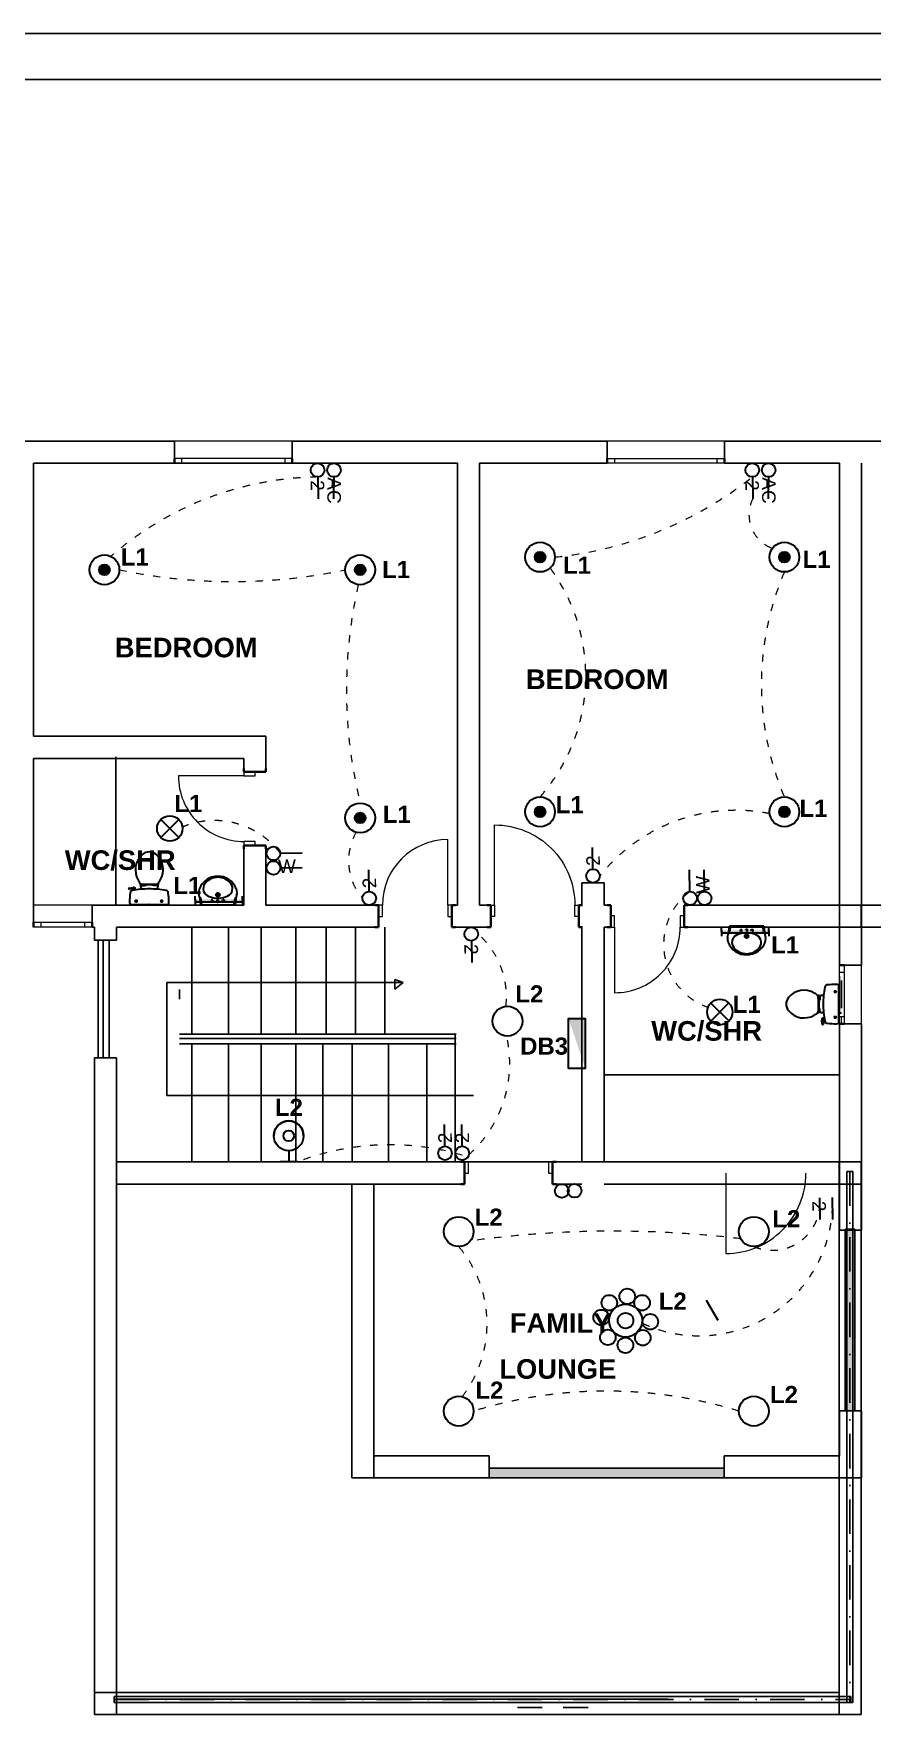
# Model space of a CAD drawing. Header units: inches. Extents: x 23 to 2032867, y 13 to 664695.
# Drawn here: x 223703 to 232277, y 297296 to 314472 of the extents above; entities that cross this region are included whole.
import ezdxf
from ezdxf.enums import TextEntityAlignment as Align

# ---------------------------------------------------------------- set-up
doc = ezdxf.new("R2010")
doc.units = ezdxf.units.IN
doc.header["$MEASUREMENT"] = 0
for name, pattern in [('DASHED1', [1, 0.3, -0.4, 0.3]), ('Dot & Dashed', [670.277762, 352.777767, -176.388884, 0, -141.111112]), ('Hidden Line', [391.222223, 282.222223, -109])]:
    doc.linetypes.add(name, pattern=pattern)
for name, color, linetype, lineweight, true_color in [('2D Drafting - General_Pen_No__62', 7, 'Continuous', 20, 0xaaaaaa), ('2D Drafting - General_Pen_No__82', 7, 'Continuous', 20, 0xaaaaaa), ('Annotation - Text_Pen_No__86', 7, 'Continuous', 20, 0x5555ff), ('ARCHICAD Doors_Pen_No__23', 7, 'Continuous', 20, 0xff6600), ('ARCHICAD Doors_Pen_No__3', 7, 'Continuous', 18, 0xff6600), ('ARCHICAD Windows_Pen_No__23', 7, 'Continuous', 20, 0xff6600), ('ARCHICAD Windows_Pen_No__3', 7, 'Continuous', 18, 0xff6600), ('Structural - Bearing_Pen_No__165', 7, 'Continuous', 13, 0x80d6ff), ('Structural - Bearing_Pen_No__87', 7, 'Continuous', 20, 0x6a6a6a), ('Structural - Bearing_Pen_No__89', 7, 'Continuous', 20, 0x71cebe)]:
    doc.layers.add(name, color=color, linetype=linetype, lineweight=lineweight, true_color=true_color)
for name, color, linetype, lineweight in [('ARCHICAD Doors_Pen_No__27', 7, 'Continuous', 35), ('ARCHICAD Windows_Pen_No__27', 7, 'Continuous', 35), ('Building', 8, 'Continuous', 18), ('Interior - Furniture _Pen_No__16', 124, 'Continuous', 20), ('Interior - Furniture _Pen_No__75', 6, 'Continuous', 20), ('Structural - Bearing_Pen_No__27', 7, 'Continuous', 35)]:
    doc.layers.add(name, color=color, linetype=linetype, lineweight=lineweight)
for name, color, linetype in [('E-inst', 3, 'Continuous'), ('E-inst.', 3, 'Continuous'), ('E-power', 1, 'Continuous'), ('LIAB', 8, 'Continuous'), ('PLOTYR', 15, 'Continuous')]:
    doc.layers.add(name, color=color, linetype=linetype)
doc.styles.add('GENERATED_STYLE_2', font='arialbd.ttf')
doc.styles.add('NEW', font='swisseb.ttf', dxfattribs={"width": 0.75})
doc.styles.add('ORIG2', font='ORIG2')

msp = doc.modelspace()

# ---------------------------------------------------------------- hatches: boundary and pattern name
at = {"layer": 'E-inst.', "lineweight": 30}
for points in [[(228825.718, 309122.341, -1), (228934.416, 309122.341, -1)], [(231323.306, 309122.341, -1), (231432.004, 309122.341, -1)], [(224372.297, 308991.94, -1), (224480.996, 308991.94, -1)], [(226986.837, 308991.94, -1), (227095.535, 308991.94, -1)], [(226986.837, 306456.531, -1), (227095.535, 306456.531, -1)], [(228825.718, 306519.466, -1), (228934.416, 306519.466, -1)], [(231323.306, 306519.466, -1), (231432.004, 306519.466, -1)]]:
    msp.add_hatch(color=256, dxfattribs=at).paths.add_polyline_path(points)
h = msp.add_hatch(color=256, dxfattribs=at)
h.dxf.hatch_style = 1
h.paths.add_polyline_path([(225837.036, 305626.591), (225837.036, 305596.255), (225352.75, 305596.255), (225352.75, 305611.423), (225352.75, 305626.591)])
h = msp.add_hatch(color=256, dxfattribs=at)
h.dxf.hatch_style = 1
h.paths.add_polyline_path([(231218.198, 305309.762), (231218.198, 305279.427), (230733.912, 305279.427), (230733.912, 305294.594), (230733.912, 305309.762)])
at = {"layer": 'E-power', "linetype": 'Continuous', "lineweight": 30}
h = msp.add_hatch(color=1, dxfattribs=at)
h.dxf.hatch_style = 1
h.paths.add_polyline_path([(229342.482, 303899.194), (229171.773, 304406.826), (229342.482, 304406.826)])
at = {"layer": 'Structural - Bearing_Pen_No__165', "linetype": 'Continuous', "lineweight": 25}
for points in [[(231999.191, 302253.724), (231999.191, 300397.502), (232099.191, 300397.502), (232099.191, 302253.724)], [(228360.493, 299713.222), (230760.493, 299713.222), (230760.493, 299813.222), (228360.493, 299813.222)]]:
    msp.add_hatch(color=8, dxfattribs=at).paths.add_polyline_path(points)

# ---------------------------------------------------------------- linework, layer by layer
at = {"color": 8, "linetype": 'Hidden Line'}
for p, q in [((232162.805, 302940.865), (231937.805, 302940.865)), ((231937.805, 302940.865), (231937.805, 302715.865)), ((232162.805, 302715.865), (232162.805, 302940.865)), ((232162.805, 302715.865), (231937.805, 302715.865)), ((231937.805, 302715.865), (231937.805, 297295.813)), ((231937.805, 302715.865), (232162.805, 302715.865)), ((232162.805, 297295.813), (232162.805, 302715.865)), ((224325.055, 297520.813), (224325.055, 297295.813)), ((224550.055, 297520.813), (224325.055, 297520.813)), ((231937.805, 297520.813), (224550.055, 297520.813)), ((224550.055, 297520.813), (224550.055, 297295.813)), ((224550.055, 297295.813), (224550.055, 297520.813)), ((231937.805, 297295.813), (231937.805, 297520.813)), ((224325.055, 297295.813), (224550.055, 297295.813)), ((224550.055, 297295.813), (231937.805, 297295.813)), ((231937.805, 297295.813), (232162.805, 297295.813))]:
    msp.add_line(p, q, dxfattribs=at)
at = {"layer": '2D Drafting - General_Pen_No__62', "color": 8, "linetype": 'Continuous', "lineweight": 25}
for p, q in [((225066.265, 303619.327), (225066.265, 304773.645)), ((225066.265, 304773.645), (227480.174, 304773.645)), ((227480.174, 304773.645), (227395.5, 304807.152)), ((227395.5, 304807.152), (227395.5, 304708.078)), ((227395.5, 304708.078), (227480.174, 304773.645)), ((228199.25, 303619.327), (225066.265, 303619.327))]:
    msp.add_line(p, q, dxfattribs=at)
at = {"layer": '2D Drafting - General_Pen_No__82', "color": 8, "linetype": 'Continuous', "lineweight": 25}
for p, q in [((225320.7, 304251.509), (225320.7, 305340.719)), ((225320.7, 304251.509), (225320.7, 305340.719)), ((225696.604, 304251.509), (225696.604, 305340.719)), ((225696.604, 304251.509), (225696.604, 305340.719)), ((226029.618, 304251.509), (226029.618, 305340.719)), ((226029.618, 304251.509), (226029.618, 305340.719)), ((226381.771, 304251.509), (226381.771, 305340.719)), ((226381.771, 304251.509), (226381.771, 305340.719)), ((226692.291, 304251.509), (226692.291, 305340.719)), ((226692.291, 304251.509), (226692.291, 305340.719)), ((226992.291, 304251.509), (226992.291, 305340.719)), ((226992.291, 304251.509), (226992.291, 305340.719)), ((227292.291, 304251.509), (227292.291, 305340.719)), ((227292.291, 304251.509), (227292.291, 305340.719)), ((224362.435, 305203.67), (224362.435, 304011.097)), ((224362.435, 305203.67), (224362.435, 304011.097)), ((224412.889, 305203.67), (224412.889, 304011.097)), ((224412.889, 305203.67), (224412.889, 304011.097)), ((224474.151, 305209.606), (224474.151, 304002.545)), ((224474.151, 305209.606), (224474.151, 304002.545)), ((225194.556, 304604.356), (225194.556, 304704.729)), ((225194.556, 304604.356), (225194.556, 304704.729)), ((225194.556, 304247.957), (228023.205, 304247.957)), ((225194.556, 304247.957), (228023.205, 304247.957)), ((225194.556, 304203.347), (228022.328, 304203.347)), ((225194.556, 304203.347), (228022.328, 304203.347)), ((228010.925, 304251.509), (228010.925, 302940.865)), ((228010.925, 304251.509), (228010.925, 302940.865)), ((225194.556, 304147.584), (228023.205, 304147.584)), ((225194.556, 304147.584), (228023.205, 304147.584)), ((225320.7, 302940.865), (225320.7, 304151.135)), ((225320.7, 302940.865), (225320.7, 304151.135)), ((225696.604, 302940.865), (225696.604, 304151.135)), ((225696.604, 302940.865), (225696.604, 304151.135)), ((226029.618, 302940.865), (226029.618, 304151.135)), ((226029.618, 302940.865), (226029.618, 304151.135)), ((226381.771, 302940.865), (226381.771, 304151.135)), ((226381.771, 302940.865), (226381.771, 304151.135)), ((226658.616, 302940.865), (226658.616, 304151.135)), ((226658.616, 302940.865), (226658.616, 304151.135)), ((226958.616, 302940.865), (226958.616, 304151.135)), ((226958.616, 302940.865), (226958.616, 304151.135)), ((227332.408, 302940.865), (227332.408, 304151.135)), ((227332.408, 302940.865), (227332.408, 304151.135)), ((227721.191, 302940.865), (227721.191, 304151.135)), ((227721.191, 302940.865), (227721.191, 304151.135))]:
    msp.add_line(p, q, dxfattribs=at)
at = {"layer": 'ARCHICAD Doors_Pen_No__23', "color": 8, "linetype": 'Continuous'}
for p, q in [((225852.79, 306926.408), (225852.79, 306886.408)), ((225967.79, 306926.408), (225852.79, 306926.408)), ((225852.79, 306886.408), (225967.79, 306886.408)), ((225967.79, 306886.408), (225967.79, 306926.408)), ((225967.79, 306216.408), (225852.79, 306216.408)), ((225852.79, 306216.408), (225852.79, 306176.408)), ((225852.79, 306176.408), (225967.79, 306176.408)), ((225967.79, 306176.408), (225967.79, 306216.408)), ((227268.333, 305565.509), (227228.333, 305565.509)), ((227228.333, 305565.509), (227228.333, 305450.509)), ((227268.333, 305450.509), (227268.333, 305565.509)), ((227978.333, 305565.509), (227938.333, 305565.509)), ((227938.333, 305565.509), (227938.333, 305450.509)), ((227978.333, 305450.509), (227978.333, 305565.509)), ((228375.615, 305565.509), (228415.615, 305565.509)), ((228375.615, 305450.509), (228375.615, 305565.509)), ((228415.615, 305565.509), (228415.615, 305450.509)), ((229235.615, 305450.509), (229235.615, 305565.509)), ((229235.615, 305565.509), (229275.615, 305565.509)), ((229275.615, 305565.509), (229275.615, 305450.509)), ((227228.333, 305450.509), (227268.333, 305450.509)), ((227938.333, 305450.509), (227978.333, 305450.509)), ((228415.615, 305450.509), (228375.615, 305450.509)), ((229275.615, 305450.509), (229235.615, 305450.509)), ((229642.373, 305455.509), (229602.373, 305455.509)), ((229602.373, 305455.509), (229602.373, 305340.509)), ((229642.373, 305340.509), (229642.373, 305455.509)), ((230352.373, 305455.509), (230312.373, 305455.509)), ((230312.373, 305455.509), (230312.373, 305340.509)), ((230352.373, 305340.509), (230352.373, 305455.509)), ((229602.373, 305340.509), (229642.373, 305340.509)), ((230312.373, 305340.509), (230352.373, 305340.509)), ((228147.378, 302940.865), (228107.378, 302940.865)), ((228107.378, 302940.865), (228107.378, 302825.865)), ((228107.378, 302825.865), (228147.378, 302825.865)), ((228147.378, 302825.865), (228147.378, 302940.865)), ((229007.378, 302940.865), (228967.378, 302940.865)), ((228967.378, 302940.865), (228967.378, 302825.865)), ((228967.378, 302825.865), (229007.378, 302825.865)), ((229007.378, 302825.865), (229007.378, 302940.865))]:
    msp.add_line(p, q, dxfattribs=at)
at = {"layer": 'ARCHICAD Doors_Pen_No__27', "color": 8, "linetype": 'Continuous'}
for p, q in [((225852.79, 306926.408), (225852.79, 306963.408)), ((226077.79, 306926.408), (226077.79, 306963.408)), ((225852.79, 306926.408), (225967.79, 306926.408)), ((225967.79, 306926.408), (226077.79, 306926.408)), ((225852.79, 306176.408), (225967.79, 306176.408)), ((225852.79, 306176.408), (225852.79, 306139.408)), ((225967.79, 306176.408), (226077.79, 306176.408)), ((226077.79, 306176.408), (226077.79, 306139.408)), ((227228.333, 305565.509), (227191.333, 305565.509)), ((227228.333, 305565.509), (227228.333, 305450.509)), ((227978.333, 305565.509), (227978.333, 305450.509)), ((227978.333, 305565.509), (228015.333, 305565.509)), ((228375.615, 305565.509), (228338.615, 305565.509)), ((228375.615, 305565.509), (228375.615, 305450.509)), ((229275.615, 305565.509), (229275.615, 305450.509)), ((229275.615, 305565.509), (229312.615, 305565.509)), ((229602.373, 305565.509), (229565.373, 305565.509)), ((229602.373, 305455.509), (229602.373, 305565.509)), ((230352.373, 305455.509), (230352.373, 305565.509)), ((230352.373, 305565.509), (230389.373, 305565.509)), ((227228.333, 305450.509), (227228.333, 305340.509)), ((227978.333, 305450.509), (227978.333, 305340.509)), ((228375.615, 305450.509), (228375.615, 305340.509)), ((229275.615, 305450.509), (229275.615, 305340.509)), ((229602.373, 305340.509), (229602.373, 305455.509)), ((230352.373, 305340.509), (230352.373, 305455.509)), ((227228.333, 305340.509), (227191.333, 305340.509)), ((227978.333, 305340.509), (228015.333, 305340.509)), ((228375.615, 305340.509), (228338.615, 305340.509)), ((229275.615, 305340.509), (229312.615, 305340.509)), ((229602.373, 305340.509), (229565.373, 305340.509)), ((230352.373, 305340.509), (230389.373, 305340.509)), ((228107.378, 302940.865), (228070.378, 302940.865)), ((228107.378, 302940.865), (228107.378, 302825.865)), ((228107.378, 302825.865), (228107.378, 302715.865)), ((229007.378, 302940.865), (229007.378, 302825.865)), ((229007.378, 302940.865), (229044.378, 302940.865)), ((229007.378, 302825.865), (229007.378, 302715.865)), ((228107.378, 302715.865), (228070.378, 302715.865)), ((229007.378, 302715.865), (229044.378, 302715.865))]:
    msp.add_line(p, q, dxfattribs=at)
at = {"layer": 'ARCHICAD Doors_Pen_No__3', "color": 8, "linetype": 'Continuous'}
for p, q in [((225852.79, 306886.408), (225182.79, 306886.408)), ((228415.615, 305565.509), (228415.615, 306385.509)), ((227938.333, 305565.509), (227938.333, 306235.509)), ((229642.373, 305340.509), (229642.373, 304670.509)), ((230778.486, 302825.865), (230778.486, 302005.865))]:
    msp.add_line(p, q, dxfattribs=at)
for centre, major_axis, start_param, end_param in [((225852.79, 306886.408), (473.762, 473.762), 2.35619449, 3.926990817), ((227938.333, 305565.509), (-473.762, 473.762), -0.785398163, 0.785398163), ((229642.373, 305340.509), (-473.762, 473.762), 2.35619449, 3.926990817), ((230778.486, 302825.865), (579.828, 579.828), 3.926990817, 5.497787144)]:
    msp.add_ellipse(centre, major_axis=major_axis, ratio=1, start_param=start_param, end_param=end_param, dxfattribs=at)
at = {"layer": 'ARCHICAD Doors_Pen_No__3', "color": 8, "linetype": 'Continuous', "extrusion": (0, 0, -1)}
msp.add_ellipse((228415.615, 305565.509), major_axis=(-579.828, 579.828), ratio=1, start_param=0.785398163, end_param=2.35619449, dxfattribs=at)
at = {"layer": 'ARCHICAD Windows_Pen_No__23', "color": 8, "linetype": 'Continuous'}
for p, q in [((225219.772, 310131.267), (225144.772, 310131.267)), ((225144.772, 310081.267), (225219.772, 310081.267)), ((225219.772, 310081.267), (225219.772, 310131.267)), ((226344.772, 310131.267), (226269.772, 310131.267)), ((226269.772, 310131.267), (226269.772, 310081.267)), ((226269.772, 310081.267), (226344.772, 310081.267)), ((229564.734, 310131.267), (229639.734, 310131.267)), ((229639.734, 310081.267), (229564.734, 310081.267)), ((229639.734, 310131.267), (229639.734, 310081.267)), ((230689.734, 310081.267), (230689.734, 310131.267)), ((230689.734, 310131.267), (230764.734, 310131.267)), ((230764.734, 310081.267), (230689.734, 310081.267)), ((223702.805, 305390.509), (223777.805, 305390.509)), ((223777.805, 305340.509), (223702.805, 305340.509)), ((223777.805, 305390.509), (223777.805, 305340.509)), ((224227.805, 305340.509), (224227.805, 305390.509)), ((224227.805, 305390.509), (224302.805, 305390.509)), ((224302.805, 305340.509), (224227.805, 305340.509)), ((231939.822, 304878.741), (231939.822, 304953.741)), ((231989.822, 304878.741), (231939.822, 304878.741)), ((231989.822, 304953.741), (231989.822, 304878.741)), ((231939.822, 304353.741), (231939.822, 304428.741)), ((231939.822, 304428.741), (231989.822, 304428.741)), ((231939.822, 304353.741), (231939.822, 304428.741)), ((231962.072, 304353.741), (231962.072, 304428.741)), ((231989.822, 304428.741), (231989.822, 304353.741))]:
    msp.add_line(p, q, dxfattribs=at)
at = {"layer": 'ARCHICAD Windows_Pen_No__27', "color": 8, "linetype": 'Continuous'}
for p, q in [((225144.772, 310081.267), (225144.772, 310131.267)), ((226344.772, 310081.267), (226344.772, 310131.267)), ((229564.734, 310081.267), (229564.734, 310131.267)), ((230764.734, 310081.267), (230764.734, 310131.267)), ((223702.805, 305340.509), (223702.805, 305390.509)), ((224302.805, 305340.509), (224302.805, 305390.509)), ((231939.822, 304953.741), (231989.822, 304953.741)), ((231939.822, 304353.741), (231989.822, 304353.741))]:
    msp.add_line(p, q, dxfattribs=at)
at = {"layer": 'ARCHICAD Windows_Pen_No__3', "color": 8, "linetype": 'Continuous'}
for p, q in [((226344.772, 310306.267), (225144.772, 310306.267)), ((230764.734, 310306.267), (229564.734, 310306.267)), ((226344.772, 310081.267), (225144.772, 310081.267)), ((226269.772, 310131.267), (225219.772, 310131.267)), ((225219.772, 310081.267), (226269.772, 310081.267)), ((230764.734, 310081.267), (229564.734, 310081.267)), ((229639.734, 310131.267), (230689.734, 310131.267)), ((230689.734, 310081.267), (229639.734, 310081.267)), ((224302.805, 305565.509), (223702.805, 305565.509)), ((224302.805, 305340.509), (223702.805, 305340.509)), ((223777.805, 305390.509), (224227.805, 305390.509)), ((224227.805, 305340.509), (223777.805, 305340.509)), ((231939.822, 304353.741), (231939.822, 304953.741)), ((231939.822, 304428.741), (231939.822, 304878.741)), ((231989.822, 304878.741), (231989.822, 304428.741)), ((232164.822, 304353.741), (232164.822, 304953.741))]:
    msp.add_line(p, q, dxfattribs=at)
at = {"layer": 'Building', "linetype": 'Continuous', "lineweight": 30, "ltscale": 1000}
for p, q in [((224680.482, 305740.354), (224720.884, 305746.376)), ((224798.431, 305751.366), (224798.431, 305727.582)), ((224806.205, 305781.876), (224806.205, 305766.711)), ((224806.205, 305766.711), (224840.289, 305766.711)), ((224832.497, 305766.711), (224832.497, 305779.734)), ((224840.289, 305766.711), (224840.289, 305779.285)), ((224840.289, 305770.839), (224857.291, 305770.839)), ((224912.379, 305774.579), (224857.291, 305774.579)), ((224857.291, 305770.839), (224857.291, 305774.579)), ((224912.379, 305770.839), (224912.379, 305774.579)), ((224929.38, 305770.839), (224912.379, 305770.839)), ((224929.38, 305766.711), (224929.38, 305780.141)), ((224963.465, 305766.711), (224929.38, 305766.711)), ((224937.173, 305766.711), (224937.173, 305780.741)), ((224963.465, 305783.394), (224963.465, 305766.711)), ((224971.238, 305727.582), (224971.238, 305751.366)), ((224678.683, 305730.558), (224677.307, 305735.444)), ((224712.028, 305731.439), (224682.923, 305727.75)), ((224691.445, 305571.842), (225078.225, 305571.842)), ((224720.633, 305725.314), (224722.309, 305717.35)), ((224743.306, 305729.592), (224720.82, 305724.423)), ((224745.708, 305721.175), (224742.489, 305732.455)), ((225410.782, 305570.069), (225762.555, 305570.069)), ((225410.782, 305570.069, -1683.122), (225762.555, 305570.069, -1683.122)), ((225420.896, 305570.069), (225419.02, 305592.416)), ((225420.896, 305570.069, -1683.122), (225419.02, 305592.416, -1683.122)), ((225752.441, 305570.069), (225754.316, 305592.416)), ((225752.441, 305570.069, -1683.122), (225754.316, 305592.416, -1683.122)), ((231166.84, 305349.351), (230815.067, 305349.351)), ((231166.84, 305349.351, -1683.122), (230815.067, 305349.351, -1683.122)), ((230825.181, 305349.351), (230823.305, 305327.004)), ((230825.181, 305349.351, -1683.122), (230823.305, 305327.004, -1683.122)), ((231156.726, 305349.351), (231158.601, 305327.004)), ((231156.726, 305349.351, -1683.122), (231158.601, 305327.004, -1683.122)), ((231933.489, 304361.065), (231933.489, 304747.846)), ((231721.937, 304633.085), (231738.62, 304633.085)), ((231738.62, 304606.793), (231724.59, 304606.793)), ((231738.62, 304599.001), (231725.19, 304599.001)), ((231734.492, 304581.999), (231730.752, 304581.999)), ((231730.752, 304581.999), (231730.752, 304526.912)), ((231734.492, 304599.001), (231734.492, 304581.999)), ((231738.62, 304633.085), (231738.62, 304599.001)), ((231777.749, 304640.859), (231753.965, 304640.859)), ((231723.456, 304475.826), (231738.62, 304475.826)), ((231738.62, 304502.118), (231725.597, 304502.118)), ((231738.62, 304509.91), (231726.046, 304509.91)), ((231734.492, 304526.912), (231730.752, 304526.912)), ((231734.492, 304509.91), (231734.492, 304526.912)), ((231738.62, 304475.826), (231738.62, 304509.91)), ((231753.965, 304468.052), (231777.749, 304468.052)), ((231764.977, 304350.103), (231758.955, 304390.505)), ((231784.156, 304415.328), (231772.877, 304412.11)), ((231773.892, 304381.649), (231777.581, 304352.544)), ((231775.739, 304412.927), (231780.908, 304390.441)), ((231780.017, 304390.253), (231787.981, 304391.93)), ((231774.773, 304348.304), (231769.887, 304346.927))]:
    msp.add_line(p, q, dxfattribs=at)
at = {"layer": 'Building', "linetype": 'Continuous', "lineweight": 30, "ltscale": 50}
for p, q in [((224734.158, 305606.907), (224765.901, 305606.907)), ((224750.029, 305622.779), (224750.029, 305591.035)), ((224995.839, 305606.907), (225027.857, 305606.907)), ((225011.848, 305622.916), (225011.848, 305590.898)), ((225613.017, 305670.951), (225560.319, 305670.951)), ((225613.017, 305670.951, -1683.122), (225560.319, 305670.951, -1683.122)), ((225586.668, 305643.686), (225586.668, 305697.887)), ((225586.668, 305643.686, -1683.122), (225586.668, 305697.887, -1683.122)), ((230964.605, 305248.469), (231017.302, 305248.469)), ((230964.605, 305248.469, -1683.122), (231017.302, 305248.469, -1683.122)), ((230990.953, 305275.734), (230990.953, 305221.533)), ((230990.953, 305275.734, -1683.122), (230990.953, 305221.533, -1683.122)), ((231882.415, 304681.469), (231914.433, 304681.469)), ((231898.424, 304665.46), (231898.424, 304697.478)), ((231882.552, 304419.65), (231914.296, 304419.65)), ((231898.424, 304403.778), (231898.424, 304435.522))]:
    msp.add_line(p, q, dxfattribs=at)
at = {"layer": 'Building', "linetype": 'Continuous', "ltscale": 200}
for p, q in [((224891.168, 305565.509), (224878.501, 305578.176)), ((224878.501, 305578.176), (224878.501, 305565.509)), ((224878.501, 305565.509), (224891.168, 305578.176)), ((224891.168, 305578.176), (224891.168, 305565.509)), ((231927.155, 304560.789), (231939.822, 304560.789)), ((231939.822, 304560.789), (231927.155, 304548.122)), ((231939.822, 304548.122), (231927.155, 304560.789)), ((231927.155, 304548.122), (231939.822, 304548.122))]:
    msp.add_line(p, q, dxfattribs=at)
at = {"layer": 'Building', "linetype": 'DASHED1', "lineweight": 30, "ltscale": 50}
for p, q in [((225512.874, 305613.754), (225548.254, 305613.754)), ((225512.874, 305613.754, -1683.122), (225548.254, 305613.754, -1683.122)), ((225530.564, 305596.712), (225530.564, 305631.636)), ((225530.564, 305596.712, -1683.122), (225530.564, 305631.636, -1683.122)), ((225568.978, 305609.342), (225604.359, 305609.342)), ((225568.978, 305609.342, -1683.122), (225604.359, 305609.342, -1683.122)), ((225586.668, 305592.299), (225586.668, 305627.224)), ((225586.668, 305592.299, -1683.122), (225586.668, 305627.224, -1683.122)), ((225660.463, 305613.754), (225625.082, 305613.754)), ((225660.463, 305613.754, -1683.122), (225625.082, 305613.754, -1683.122)), ((225642.772, 305596.712), (225642.772, 305631.636)), ((225642.772, 305596.712, -1683.122), (225642.772, 305631.636, -1683.122)), ((230917.159, 305305.666), (230952.54, 305305.666)), ((230917.159, 305305.666, -1683.122), (230952.54, 305305.666, -1683.122)), ((230934.849, 305322.709), (230934.849, 305287.784)), ((230934.849, 305322.709, -1683.122), (230934.849, 305287.784, -1683.122)), ((231008.644, 305310.078), (230973.263, 305310.078)), ((231008.644, 305310.078, -1683.122), (230973.263, 305310.078, -1683.122)), ((230990.953, 305327.121), (230990.953, 305292.196)), ((230990.953, 305327.121, -1683.122), (230990.953, 305292.196, -1683.122)), ((231064.748, 305305.666), (231029.367, 305305.666)), ((231064.748, 305305.666, -1683.122), (231029.367, 305305.666, -1683.122)), ((231047.057, 305322.709), (231047.057, 305287.784)), ((231047.057, 305322.709, -1683.122), (231047.057, 305287.784, -1683.122))]:
    msp.add_line(p, q, dxfattribs=at)
at = {"layer": 'Building', "linetype": 'Continuous', "lineweight": 30, "ltscale": 200}
for p, q in [((225591.229, 305565.509), (225582.108, 305574.629)), ((225582.108, 305574.629), (225582.108, 305565.509)), ((225582.108, 305565.509), (225591.229, 305574.629)), ((225591.229, 305565.509, -1683.122), (225582.108, 305574.629, -1683.122)), ((225582.108, 305574.629, -1683.122), (225582.108, 305565.509, -1683.122)), ((225582.108, 305565.509, -1683.122), (225591.229, 305574.629, -1683.122)), ((225591.229, 305574.629), (225591.229, 305565.509)), ((225591.229, 305574.629, -1683.122), (225591.229, 305565.509, -1683.122)), ((230986.393, 305344.791), (230986.393, 305353.911)), ((230986.393, 305353.911), (230995.513, 305344.791)), ((230995.513, 305353.911), (230986.393, 305344.791)), ((230986.393, 305344.791, -1683.122), (230986.393, 305353.911, -1683.122)), ((230986.393, 305353.911, -1683.122), (230995.513, 305344.791, -1683.122)), ((230995.513, 305353.911, -1683.122), (230986.393, 305344.791, -1683.122)), ((230995.513, 305344.791), (230995.513, 305353.911)), ((230995.513, 305344.791, -1683.122), (230995.513, 305353.911, -1683.122))]:
    msp.add_line(p, q, dxfattribs=at)
at = {"layer": 'Building', "linetype": 'Continuous', "lineweight": 30, "ltscale": 50}
for centre in [(224750.029, 305606.907), (225011.848, 305606.907), (231898.424, 304681.469), (231898.424, 304419.65)]:
    msp.add_circle(centre, 9.351, dxfattribs=at)
at = {"layer": 'Building', "linetype": 'DASHED1', "lineweight": 30, "ltscale": 50}
for centre in [(225530.564, 305613.754), (225530.564, 305613.754, -1683.122), (225586.668, 305609.342), (225586.668, 305609.342, -1683.122), (225642.772, 305613.754), (225642.772, 305613.754, -1683.122), (230934.849, 305305.666), (230934.849, 305305.666, -1683.122), (230990.953, 305310.078), (230990.953, 305310.078, -1683.122), (231047.057, 305305.666), (231047.057, 305305.666, -1683.122)]:
    msp.add_circle(centre, 9.504, dxfattribs=at)
at = {"layer": 'Building', "linetype": 'Continuous', "lineweight": 30, "ltscale": 1000}
for centre, radius in [((225586.668, 305670.951), 18.608), ((225586.668, 305670.951, -1683.122), 18.608), ((225586.668, 305670.951), 10.99), ((225586.668, 305670.951, -1683.122), 10.99), ((230990.953, 305248.469), 18.608), ((230990.953, 305248.469, -1683.122), 18.608), ((230990.953, 305248.469), 10.99), ((230990.953, 305248.469, -1683.122), 10.99)]:
    msp.add_circle(centre, radius, dxfattribs=at)
for centre, radius, start, end in [((224947.534, 305927.217), 204.567, 129.1208282, 211.0923054), ((224884.835, 306004.311), 105.195, 50.8791806, 129.1208282), ((224822.135, 305927.217), 204.567, 328.9077103, 50.8791806), ((224681.056, 305736.501), 3.896, 98.4778948, 195.7397884), ((224723.756, 305727.109), 19.481, 15.9271971, 98.4778948), ((225072.631, 306002.657), 350.65, 211.0923054, 213.8429316), ((224697.865, 305751.366), 100.566, 0.0000019, 33.8429404), ((224807.811, 305797.377), 15.584, 217.7817379, 264.3005444), ((224877.911, 306499.75), 721.447, 264.3005444, 276.9358206), ((224963.149, 305799.053), 15.584, 276.9358105, 322.5800182), ((225071.804, 305751.366), 100.566, 146.1570684, 180), ((224697.039, 306002.657), 350.65, 326.1570702, 328.9077103), ((225494.901, 305696.629), 103.901, 157.5093438, 189.5474663), ((225494.901, 305696.629, -1683.122), 103.901, 157.5093438, 189.5474663), ((225586.673, 305658.823), 203.147, 22.4424723, 158.1531127), ((225586.673, 305658.823, -1683.122), 203.147, 22.4424723, 158.1531127), ((225512.407, 305686.061), 124.156, 155.8931025, 156.0931451), ((225512.407, 305686.061, -1683.122), 124.156, 155.8931025, 156.0931451), ((225520.6, 305734.974), 83.628, 141.6817737, 253.2461383), ((225520.6, 305734.974, -1683.122), 83.628, 141.6817737, 253.2461383), ((225586.668, 305681.941), 168.347, 38.53754, 141.4625075), ((225586.668, 305681.941, -1683.122), 168.347, 38.53754, 141.4625075), ((225653.692, 305735.326), 82.661, 295.2174734, 38.537704), ((225653.692, 305735.326, -1683.122), 82.661, 295.2174734, 38.537704), ((225678.435, 305696.629), 103.901, 350.4525984, 22.4906661), ((225678.435, 305696.629, -1683.122), 103.901, 350.4525984, 22.4906661), ((224682.433, 305731.615), 3.896, 195.7397884, 277.2238087), ((224718.01, 305592.77), 33.819, 178.9808265, 218.2302081), ((225580.303, 305593.371), 896.106, 173.6508475, 180), ((224715.651, 305689.581), 26.118, 100.7270761, 173.6508475), ((224884.835, 304796.515), 935.068, 95.3019114, 100.7270761), ((224713.008, 305723.709), 7.792, 11.8886154, 97.22379), ((224884.655, 304798.455), 933.119, 84.6980974, 95.3019114), ((224884.835, 304796.515), 935.068, 79.2903908, 84.6980974), ((225053.676, 305689.264), 26.494, 6.330877, 79.2903908), ((225051.66, 305592.77), 33.819, 321.7697938, 1.0191617), ((224189.366, 305593.371), 896.106, 0.0000019, 6.330877), ((224828.532, 305528.582), 583.726, 4.075602, 14.9730049), ((224828.532, 305528.582, -1683.122), 583.726, 4.075602, 14.9730049), ((225315.119, 305592.416), 103.901, 0.0000006, 30.0992783), ((225315.119, 305592.416, -1683.122), 103.901, 0.0000006, 30.0992783), ((225586.315, 305875.301), 238.006, 247.8276538, 295.5349405), ((225586.315, 305875.301, -1683.122), 238.006, 247.8276538, 295.5349405), ((225858.218, 305592.416), 103.901, 149.9007316, 180.0000094), ((225858.218, 305592.416, -1683.122), 103.901, 149.9007316, 180.0000094), ((226344.805, 305528.582), 583.726, 165.0270052, 175.9244355), ((226344.805, 305528.582, -1683.122), 583.726, 165.0270052, 175.9244355), ((230899.186, 305222.791), 103.901, 170.4525984, 202.4906661), ((230899.186, 305222.791, -1683.122), 103.901, 170.4525984, 202.4906661), ((230232.817, 305390.838), 583.726, 345.0270052, 355.9244355), ((230232.817, 305390.838, -1683.122), 583.726, 345.0270052, 355.9244355), ((230719.404, 305327.004), 103.901, 329.9007316, 0.0000094), ((230719.404, 305327.004, -1683.122), 103.901, 329.9007316, 0.0000094), ((230923.929, 305184.094), 82.661, 115.2174734, 218.537704), ((230923.929, 305184.094, -1683.122), 82.661, 115.2174734, 218.537704), ((230991.306, 305044.119), 238.006, 67.8276538, 115.5349405), ((230991.306, 305044.119, -1683.122), 238.006, 67.8276538, 115.5349405), ((231057.022, 305184.446), 83.628, 321.6817737, 73.2461383), ((231057.022, 305184.446, -1683.122), 83.628, 321.6817737, 73.2461383), ((231262.502, 305327.004), 103.901, 180.0000006, 210.0992783), ((231262.502, 305327.004, -1683.122), 103.901, 180.0000006, 210.0992783), ((231749.09, 305390.838), 583.726, 184.075602, 194.9730049), ((231749.09, 305390.838, -1683.122), 583.726, 184.075602, 194.9730049), ((231082.72, 305222.791), 103.901, 337.5093438, 9.5474663), ((231082.72, 305222.791, -1683.122), 103.901, 337.5093438, 9.5474663), ((230990.949, 305260.597), 203.147, 202.4424723, 338.1531127), ((230990.949, 305260.597, -1683.122), 203.147, 202.4424723, 338.1531127), ((230990.953, 305237.479), 168.347, 218.53754, 321.4625075), ((230990.953, 305237.479, -1683.122), 168.347, 218.53754, 321.4625075), ((231065.215, 305233.36), 124.156, 335.8931025, 336.0931451), ((231065.215, 305233.36, -1683.122), 124.156, 335.8931025, 336.0931451), ((232708.816, 304554.455), 935.068, 169.2903908, 174.6980974), ((231816.068, 304723.297), 26.494, 96.330877, 169.2903908), ((231911.96, 303858.987), 896.106, 90.0000019, 96.330877), ((231912.561, 304721.28), 33.819, 51.7697938, 91.0191617), ((231501.02, 304554.455), 105.195, 140.8791806, 219.1208282), ((231578.114, 304491.756), 204.567, 58.9077103, 140.8791806), ((231502.674, 304366.66), 350.65, 56.1570702, 58.9077103), ((231753.965, 304741.425), 100.566, 236.1570684, 270), ((231706.278, 304632.77), 15.584, 6.9358105, 52.5800181), ((231005.581, 304547.532), 721.447, 354.3005444, 6.9358206), ((232706.876, 304554.275), 933.119, 174.6980974, 185.3019114), ((231578.114, 304617.155), 204.567, 219.1208282, 301.0923054), ((231502.674, 304742.252), 350.65, 301.0923054, 303.8429316), ((231753.965, 304367.486), 100.566, 90.0000019, 123.8429404), ((231707.954, 304477.432), 15.584, 307.7817379, 354.3005444), ((231778.222, 304393.377), 19.481, 105.9271971, 188.4778948), ((231781.622, 304382.628), 7.792, 101.8886154, 187.22379), ((232708.816, 304554.455), 935.068, 185.3019114, 190.7270761), ((231815.75, 304385.272), 26.118, 190.7270761, 263.6508475), ((231768.83, 304350.677), 3.896, 188.4778948, 285.7397884), ((231773.716, 304352.054), 3.896, 285.7397884, 7.2238087), ((231911.96, 305249.924), 896.106, 263.6508475, 270), ((231912.561, 304387.631), 33.819, 268.9808265, 308.2302081)]:
    msp.add_arc(centre, radius, start, end, dxfattribs=at)
at = {"layer": 'E-inst', "color": 3, "lineweight": 30}
for p, q in [((226606.95, 309941.381), (226611.164, 309718.827)), ((226772.263, 309941.374), (226769.252, 309718.801)), ((231050.441, 309941.381), (231054.655, 309718.827)), ((231215.754, 309941.374), (231212.743, 309718.801)), ((225001.935, 306439.874), (225187.868, 306257.874)), ((225003.902, 306255.908), (225185.902, 306441.841)), ((226224.573, 306095.879), (226447.127, 306100.093)), ((229419.731, 305933.826), (229415.517, 306156.379)), ((226224.573, 305947.516), (226447.127, 305951.73)), ((227132.982, 305705.395), (227128.768, 305927.949)), ((230411.849, 305705.395), (230407.635, 305927.949)), ((230560.212, 305705.395), (230555.998, 305927.949)), ((228178.457, 305200.623), (228182.671, 304978.069)), ((230624.731, 304564.402), (230810.665, 304382.402)), ((230626.698, 304380.435), (230808.698, 304566.369)), ((227906.793, 303100.914), (227902.579, 303323.468)), ((228082.919, 303100.914), (228078.704, 303323.468)), ((231735.193, 302575.979), (231739.407, 302353.425)), ((231865.593, 302576.798), (231869.808, 302354.244))]:
    msp.add_line(p, q, dxfattribs=at)
for centre, radius in [((226605.467, 310011.316), 69.951), ((226773.368, 310011.316), 69.951), ((231048.958, 310011.316), 69.951), ((231216.859, 310011.316), 69.951), ((225094.902, 306348.874), 130.091), ((226154.638, 306094.396), 69.951), ((226154.638, 305946.033), 69.951), ((229421.214, 305863.89), 69.951), ((227134.465, 305635.46), 69.951), ((230413.332, 305635.46), 69.951), ((230561.695, 305635.46), 69.951), ((228176.974, 305270.558), 69.951), ((230717.698, 304473.402), 130.091), ((227908.276, 303030.979), 69.951), ((228084.401, 303030.979), 69.951), ((229102.602, 302645.914), 69.951), ((229233.002, 302646.733), 69.951)]:
    msp.add_circle(centre, radius, dxfattribs=at)
at = {"layer": 'E-inst.', "lineweight": 30}
for p, q in [((225352.75, 305611.423), (225352.75, 305657.337)), ((225352.75, 305626.591), (225352.75, 305596.255)), ((225352.75, 305611.423), (225352.75, 305565.509)), ((225837.036, 305596.255), (225352.75, 305596.255)), ((225837.036, 305611.423), (225837.036, 305657.337)), ((225837.036, 305626.591), (225837.036, 305596.255)), ((225837.036, 305611.423), (225837.036, 305565.509)), ((230733.912, 305294.594), (230733.912, 305340.509)), ((230733.912, 305309.762), (230733.912, 305279.427)), ((230733.912, 305294.594), (230733.912, 305248.68)), ((231218.198, 305279.427), (230733.912, 305279.427)), ((231218.198, 305294.594), (231218.198, 305340.509)), ((231218.198, 305309.762), (231218.198, 305279.427)), ((231218.198, 305294.594), (231218.198, 305248.68)), ((226310.691, 303056.545), (226310.691, 302940.865)), ((226399.373, 302940.865), (226222.009, 302940.865)), ((230699.219, 301319.392), (230579.774, 301526.339))]:
    msp.add_line(p, q, dxfattribs=at)
for centre, radius in [((228880.067, 309122.341), 152.207), ((228880.067, 309122.341), 54.349), ((231377.655, 309122.341), 152.207), ((231377.655, 309122.341), 54.349), ((224426.647, 308991.94), 152.207), ((224426.647, 308991.94), 54.349), ((227041.186, 308991.94), 152.207), ((227041.186, 308991.94), 54.349), ((227041.186, 306456.531), 152.207), ((228880.067, 306519.466), 152.207), ((231377.655, 306519.466), 152.207), ((227041.186, 306456.531), 54.349), ((228880.067, 306519.466), 54.349), ((231377.655, 306519.466), 54.349), ((228546.691, 304380.576), 152.207), ((226310.691, 303208.752), 152.207), ((226310.691, 303208.752), 54.349), ((228048.39, 302228.933), 152.207), ((231065.301, 302228.933), 152.207), ((229771.674, 301567.11), 79.534), ((229587.854, 301501.793), 79.534), ((229753.967, 301319.606), 168.48), ((229922.901, 301501.793), 79.534), ((229505.787, 301352.153), 79.534), ((229753.967, 301319.606), 79.534), ((230007.224, 301308.128), 79.534), ((229572.961, 301148.574), 79.534), ((229752.779, 301068.297, 3298.86), 79.534), ((229930.347, 301144.857), 79.534), ((228048.39, 300395.071), 152.207), ((231065.301, 300395.071), 152.207)]:
    msp.add_circle(centre, radius, dxfattribs=at)
at = {"layer": 'E-inst.', "color": 6, "linetype": 'DASHED1', "lineweight": 20, "ltscale": 250}
for centre, radius, start, end in [((226660.395, 306640.445), 3301.369, 90.9275943, 131.0650953), ((228638.33, 312984.703), 3882.4, 275.82378, 308.3827506), ((231380.619, 309555.06), 364.791, 153.3245539, 249.8682895), ((227483.581, 307905.488), 1863.457, 318.5389619, 36.3852252), ((225733.916, 314547.386), 5674.253, 258.2546628, 281.7453372), ((231723.362, 307763.679), 4822.516, 167.0932336, 193.8563947), ((234069.389, 307820.904), 2926.801, 156.8800389, 203.1199611), ((225552.159, 305586.968), 843.286, 37.1199586, 112.8916304), ((230881.963, 304757.038), 1777.482, 78.8201408, 141.4858358), ((227510.207, 306018.612), 587.748, 150.2730969, 220.6849507), ((230823.373, 305163.351), 680.561, 127.206082, 250.5592732), ((227678.159, 304627.507), 858.492, 353.6129714, 48.507884), ((227316.379, 303949.26), 1253.49, 311.525084, 12.8763541), ((227344.803, 300484.066), 2632.432, 73.7098973, 111.047814), ((230504.494, 302530.885), 1366.203, 245.1069823, 356.4442776), ((231255.021, 302524.079), 485.92, 247.0184488, 352.9811904), ((229636.986, 291391.691), 10842.132, 83.142368, 97.791427), ((227118.449, 301287.473), 1219.717, 322.3793188, 40.3217055), ((229556.845, 295989.249), 4609.845, 72.890007, 107.109993)]:
    msp.add_arc(centre, radius, start, end, dxfattribs=at)
at = {"layer": 'E-inst.', "lineweight": 30}
msp.add_arc((226310.691, 303208.752), 152.207, 0, 180, dxfattribs=at)
at = {"layer": 'E-power', "color": 1, "linetype": 'Continuous', "lineweight": 30}
msp.add_lwpolyline([(229170.891, 303896.461), (229170.891, 304406.826), (229342.482, 304406.826), (229342.482, 303896.461)], close=True, dxfattribs=at)
at = {"layer": 'Interior - Furniture _Pen_No__16', "color": 8, "linetype": 'Continuous', "lineweight": 25}
for p, q in [((232076.101, 302844.518), (232016.101, 302844.518)), ((232016.101, 302844.518), (232016.101, 297417.135)), ((232076.101, 297417.135), (232076.101, 302844.518)), ((224527.334, 297477.135), (224527.334, 297417.135)), ((232055.837, 297477.135), (224527.334, 297477.135)), ((224527.334, 297417.135), (232055.837, 297417.135)), ((232016.101, 297417.135), (232076.101, 297417.135)), ((232055.837, 297417.135), (232055.837, 297477.135))]:
    msp.add_line(p, q, dxfattribs=at)
at = {"layer": 'Interior - Furniture _Pen_No__16', "color": 8, "linetype": 'Dot & Dashed', "lineweight": 25}
for p, q in [((232046.101, 302844.518), (232046.101, 297417.135)), ((224527.334, 297447.135), (232055.837, 297447.135))]:
    msp.add_line(p, q, dxfattribs=at)
at = {"layer": 'Interior - Furniture _Pen_No__75', "color": 8, "linetype": 'Continuous', "lineweight": 25}
for p, q in [((231939.822, 304466.972), (231939.822, 304840.509)), ((231939.822, 304512.766), (231939.822, 304794.715)), ((231962.072, 304512.766), (231962.072, 304794.715)), ((231931.533, 304453.667), (231946.998, 304459.871)), ((231946.998, 304459.871), (231962.072, 304466.972))]:
    msp.add_line(p, q, dxfattribs=at)
at = {"layer": 'LIAB', "color": 7, "linetype": 'Continuous', "ltscale": 256.031999}
msp.add_line((205197.616, 314002.543), (242627.731, 314002.543), dxfattribs=at)
at = {"layer": 'PLOTYR', "color": 1, "linetype": 'Continuous', "ltscale": 250}
msp.add_line((204604.583, 314471.965), (243097.153, 314471.965), dxfattribs=at)
at = {"layer": 'Structural - Bearing_Pen_No__27', "color": 8, "linetype": 'Continuous', "lineweight": 25}
for p, q in [((223702.805, 310306.267), (223477.805, 310306.267)), ((225144.772, 310306.267), (223702.805, 310306.267)), ((225144.772, 310131.267), (225144.772, 310306.267)), ((226344.772, 310131.267), (226344.772, 310306.267)), ((229564.734, 310306.267), (226344.772, 310306.267)), ((229564.734, 310131.267), (229564.734, 310306.267)), ((230764.734, 310131.267), (230764.734, 310306.267)), ((231939.822, 310306.267), (230764.734, 310306.267)), ((232164.822, 310306.267), (231939.822, 310306.267)), ((232389.822, 310306.267), (232164.822, 310306.267)), ((223702.805, 307290.767), (223702.805, 310081.267)), ((223702.805, 310081.267), (225144.772, 310081.267)), ((225144.772, 310081.267), (225144.772, 310131.267)), ((226344.772, 310081.267), (226344.772, 310131.267)), ((226344.772, 310081.267), (228037.072, 310081.267)), ((228037.072, 310081.267), (228037.072, 305565.509)), ((228262.072, 305565.509), (228262.072, 310081.267)), ((228262.072, 310081.267), (229564.734, 310081.267)), ((229564.734, 310081.267), (229564.734, 310131.267)), ((230764.734, 310081.267), (230764.734, 310131.267)), ((230764.734, 310081.267), (231939.822, 310081.267)), ((231939.822, 310081.267), (231939.822, 304953.741)), ((232164.822, 307290.767), (232164.822, 310081.267)), ((232164.822, 310081.267), (232164.822, 305340.509)), ((226077.79, 307290.767), (223702.805, 307290.767)), ((226077.79, 306926.408), (226077.79, 307290.767)), ((223702.805, 305565.509), (223702.805, 307065.767)), ((223702.805, 307065.767), (225852.79, 307065.767)), ((224541.701, 307080.301), (224541.701, 305565.509)), ((225852.79, 307065.767), (225852.79, 306926.408)), ((225852.79, 306926.408), (225852.79, 306963.408)), ((226077.79, 306926.408), (226077.79, 306963.408)), ((232164.822, 305565.509), (232164.822, 307065.767)), ((225852.79, 306926.408), (225967.79, 306926.408)), ((225967.79, 306926.408), (226077.79, 306926.408)), ((225852.79, 306176.408), (225852.79, 306139.408)), ((225852.79, 306176.408), (225967.79, 306176.408)), ((225852.79, 306176.408), (225852.79, 305565.509)), ((225967.79, 306176.408), (226077.79, 306176.408)), ((226077.79, 306176.408), (226077.79, 306139.408)), ((226077.79, 305565.509), (226077.79, 306176.408)), ((229533.714, 305793.94), (229308.714, 305793.94)), ((229308.714, 305793.94), (229308.714, 305565.509)), ((229533.714, 305565.509), (229533.714, 305793.94)), ((223702.805, 305390.509), (223702.805, 305565.509)), ((224302.805, 305390.509), (224302.805, 305565.509)), ((225852.79, 305565.509), (224302.805, 305565.509)), ((227228.333, 305565.509), (226077.79, 305565.509)), ((227228.333, 305565.509), (227191.333, 305565.509)), ((227228.333, 305565.509), (227228.333, 305450.509)), ((227978.333, 305565.509), (228015.333, 305565.509)), ((227978.333, 305565.509), (227978.333, 305450.509)), ((228037.072, 305565.509), (227978.333, 305565.509)), ((228375.615, 305565.509), (228262.072, 305565.509)), ((228375.615, 305565.509), (228338.615, 305565.509)), ((228375.615, 305565.509), (228375.615, 305450.509)), ((229275.615, 305565.509), (229312.615, 305565.509)), ((229275.615, 305565.509), (229275.615, 305450.509)), ((229308.714, 305565.509), (229275.615, 305565.509)), ((229602.373, 305565.509), (229533.714, 305565.509)), ((229602.373, 305565.509), (229565.373, 305565.509)), ((229602.373, 305455.509), (229602.373, 305565.509)), ((230352.373, 305565.509), (230389.373, 305565.509)), ((230352.373, 305455.509), (230352.373, 305565.509)), ((232164.026, 305565.509), (230352.373, 305565.509)), ((232164.026, 305340.509), (232164.026, 305565.509)), ((232389.822, 305565.509), (232164.822, 305565.509)), ((227228.333, 305450.509), (227228.333, 305340.509)), ((227978.333, 305450.509), (227978.333, 305340.509)), ((228375.615, 305450.509), (228375.615, 305340.509)), ((229275.615, 305450.509), (229275.615, 305340.509)), ((229602.373, 305340.509), (229602.373, 305455.509)), ((230352.373, 305340.509), (230352.373, 305455.509)), ((223702.805, 305340.509), (223702.805, 305390.509)), ((224302.805, 305340.509), (224302.805, 305390.509)), ((224302.805, 305340.509), (224325.055, 305340.509)), ((224325.055, 305340.509), (224325.055, 305206.076)), ((224550.055, 305206.076), (224550.055, 305340.509)), ((224550.055, 305340.509), (227228.333, 305340.509)), ((227228.333, 305340.509), (227191.333, 305340.509)), ((227978.333, 305340.509), (228015.333, 305340.509)), ((227978.333, 305340.509), (228375.615, 305340.509)), ((228375.615, 305340.509), (228338.615, 305340.509)), ((229275.615, 305340.509), (229312.615, 305340.509)), ((229275.615, 305340.509), (229308.714, 305340.509)), ((229308.714, 305340.509), (229308.714, 302940.865)), ((229533.714, 302940.865), (229533.714, 305340.509)), ((229533.714, 305340.509), (229602.373, 305340.509)), ((229602.373, 305340.509), (229565.373, 305340.509)), ((230352.373, 305340.509), (230389.373, 305340.509)), ((230352.373, 305340.509), (232164.026, 305340.509)), ((232164.822, 304953.741), (232164.822, 305340.509)), ((232164.822, 305340.509), (232389.822, 305340.509)), ((224550.055, 305206.076), (224325.055, 305206.076)), ((231939.822, 304953.741), (231989.822, 304953.741)), ((231989.822, 304953.741), (232164.822, 304953.741)), ((231939.822, 304353.741), (231989.822, 304353.741)), ((231939.822, 304353.741), (231939.822, 302715.865)), ((231989.822, 304353.741), (232164.822, 304353.741)), ((232164.822, 302715.865), (232164.822, 304353.741)), ((224550.055, 304006.076), (224325.055, 304006.076)), ((224325.055, 304006.076), (224325.055, 302715.865)), ((224550.055, 302940.865), (224550.055, 304006.076)), ((229533.714, 303830.936), (231939.822, 303830.936)), ((228107.378, 302940.865), (224550.055, 302940.865)), ((228107.378, 302940.865), (228070.378, 302940.865)), ((228107.378, 302940.865), (228107.378, 302825.865)), ((228107.378, 302825.865), (228107.378, 302715.865)), ((229007.378, 302940.865), (229044.378, 302940.865)), ((229007.378, 302940.865), (229007.378, 302825.865)), ((229308.714, 302940.865), (229007.378, 302940.865)), ((229007.378, 302825.865), (229007.378, 302715.865)), ((232162.805, 302940.865), (229533.714, 302940.865)), ((232162.805, 302715.865), (232162.805, 302940.865)), ((224325.055, 302715.865), (224325.055, 299938.222)), ((224550.055, 302715.865), (228107.378, 302715.865)), ((224550.055, 299938.222), (224550.055, 302715.865)), ((226954.909, 302715.865), (226954.909, 299713.222)), ((227179.909, 299713.222), (227179.909, 302715.865)), ((228107.378, 302715.865), (228070.378, 302715.865)), ((229007.378, 302715.865), (229044.378, 302715.865)), ((229007.378, 302715.865), (229308.714, 302715.865)), ((229533.714, 302715.865), (231937.805, 302715.865)), ((231939.822, 302715.865), (231939.822, 302244.313)), ((231939.822, 302715.865), (232164.822, 302715.865)), ((232164.822, 302244.313), (232164.822, 302715.865)), ((231939.822, 302244.313), (232164.822, 302244.313)), ((232099.191, 302253.724), (231999.191, 302253.724)), ((231999.191, 302253.724), (231999.191, 300397.502)), ((232099.191, 300397.502), (232099.191, 302253.724)), ((231939.822, 300397.043), (232164.822, 300397.043)), ((231939.822, 300397.043), (231939.822, 299938.222)), ((231999.191, 300397.502), (232099.191, 300397.502)), ((232164.822, 299713.222), (232164.822, 300397.043)), ((224325.055, 299938.222), (224325.055, 299713.222)), ((228360.493, 299938.222), (227181.163, 299938.222)), ((228360.493, 299713.222), (228360.493, 299938.222)), ((230760.493, 299713.222), (230760.493, 299938.222)), ((231939.822, 299938.222), (230760.493, 299938.222)), ((228360.493, 299813.222), (228360.493, 299713.222)), ((230760.493, 299813.222), (228360.493, 299813.222)), ((230760.493, 299713.222), (230760.493, 299813.222)), ((224325.055, 299713.222), (224325.055, 297295.813)), ((224550.055, 297520.813), (224550.055, 299713.222)), ((226954.909, 299713.222), (228360.493, 299713.222)), ((228360.493, 299713.222), (230760.493, 299713.222)), ((230760.493, 299713.222), (232164.822, 299713.222)), ((228647.879, 297366.587), (228903.257, 297366.587)), ((229116.88, 297366.579), (229372.257, 297366.579)), ((224325.055, 297295.813), (224550.055, 297295.813))]:
    msp.add_line(p, q, dxfattribs=at)
at = {"layer": 'Structural - Bearing_Pen_No__87', "color": 8, "linetype": 'Continuous', "lineweight": 25}
for p, q in [((231937.805, 302940.865), (231937.805, 302715.865)), ((232162.805, 302715.865), (232162.805, 302940.865)), ((231937.805, 302715.865), (231937.805, 297520.813)), ((232162.805, 297295.813), (232162.805, 302715.865)), ((224550.055, 297520.813), (224325.055, 297520.813)), ((231937.805, 297520.813), (224550.055, 297520.813)), ((224325.055, 297295.813), (224550.055, 297295.813)), ((224550.055, 297295.813), (231937.805, 297295.813)), ((231937.805, 297295.813), (232162.805, 297295.813))]:
    msp.add_line(p, q, dxfattribs=at)
at = {"layer": 'Structural - Bearing_Pen_No__89', "color": 8, "linetype": 'Continuous', "lineweight": 25}
for p, q in [((224550.055, 302940.865), (230179.131, 302940.865)), ((224550.055, 297451.719), (224550.055, 302940.865)), ((230188.075, 297451.719), (224550.055, 297451.719))]:
    msp.add_line(p, q, dxfattribs=at)

# ---------------------------------------------------------------- texts
at = {"layer": 'Annotation - Text_Pen_No__86', "color": 8, "linetype": 'Hidden Line', "lineweight": 25, "style": 'GENERATED_STYLE_2'}
for s, p in [('BEDROOM', (224532.906, 308098.334)), ('BEDROOM', (228734.813, 307774.435)), ('WC/SHR', (224021.865, 305925.446)), ('WC/SHR', (230016.475, 304180.669)), ('FAMILY', (228570.305, 301195.107)), ('LOUNGE', (228463.79, 300725.754))]:
    msp.add_text(s, height=200, dxfattribs=at).set_placement(p)
at = {"layer": 'E-inst', "color": 7, "lineweight": 30, "style": 'NEW'}
for s, p in [('L1', (224737.347, 309123.439, -1168.161)), ('L1', (231706.462, 309099.247, -1168.161)), ('L1', (227408.181, 308995.846, -1168.161)), ('L1', (229257.17, 309039.314, -1168.161)), ('L1', (225284.769, 306604.019, -1168.161)), ('L1', (229183.435, 306592.265, -1168.161)), ('L1', (231674.786, 306555.453, -1168.161)), ('L1', (227415.159, 306493.479, -1168.161)), ('L1', (225274.274, 305767.434, -1168.161)), ('L1', (231385.543, 305159.523, -1168.161)), ('L2', (228770.715, 304659.839, -1168.161)), ('L1', (230992.56, 304551.866, -1168.161)), ('L2', (226312.572, 303500.682, -1168.161)), ('L2', (228355.033, 302378.708, -1168.161)), ('L2', (231397.895, 302362.263, -1168.161)), ('L2', (230236.682, 301520.331, -1168.161)), ('L2', (228362.761, 300610.394, -1168.161)), ('L2', (231373.244, 300565.847, -1168.161))]:
    msp.add_text(s, height=175, rotation=360, dxfattribs=at).set_placement(p, align=Align.MIDDLE)
at = {"layer": 'E-inst', "color": 7, "lineweight": 30, "char_height": 138.74777, "width": 5827.10721, "style": 'ORIG2'}
for s, insert, attachment_point, rotation in [('{\\fArial|b0|i0|c0|p34;2}', (226675.388, 309802.282, 13888.51), 3, 271.2145695), ('{\\fArial|b0|i0|c0|p34;AC}', (226847.481, 309936.204, 13888.51), 1, 269.0952282), ('{\\fArial|b0|i0|c0|p34;2}', (231118.879, 309802.282, 13888.51), 3, 271.2145695), ('{\\fArial|b0|i0|c0|p34;AC}', (231290.972, 309936.204, 13888.51), 1, 269.0952282), ('{\\fArial|b0|i0|c0|p34;W}', (226383.551, 306035.375, 13888.51), 3, 1.2145695), ('{\\fArial|b0|i0|c0|p34;2}', (229351.293, 306072.925, 13888.51), 3, 91.2145695), ('{\\fArial|b0|i0|c0|p34;2}', (227064.544, 305844.494, 13888.51), 3, 91.2145695), ('{\\fArial|b0|i0|c0|p34;W}', (230472.353, 305864.372, 13888.51), 3, 91.2145695), ('{\\fArial|b0|i0|c0|p34;2}', (228246.895, 305061.524, 13888.51), 3, 271.2145695), ('{\\fArial|b0|i0|c0|p34;2}', (227838.355, 303240.013, 13888.51), 3, 91.2145695), ('{\\fArial|b0|i0|c0|p34;2}', (228014.481, 303240.013, 13888.51), 3, 91.2145695), ('{\\fArial|b0|i0|c0|p34;2}', (231803.631, 302436.88, 13888.51), 3, 271.2145695)]:
    msp.add_mtext(s, dxfattribs=dict(at, insert=insert, attachment_point=attachment_point, rotation=rotation))
at = {"layer": 'E-power', "color": 7, "linetype": 'Continuous', "lineweight": 30, "style": 'NEW'}
msp.add_text('DB3', height=175, dxfattribs=at).set_placement((228921.511, 304125.288, -7439.926), align=Align.MIDDLE)

doc.saveas('drawing.dxf')
